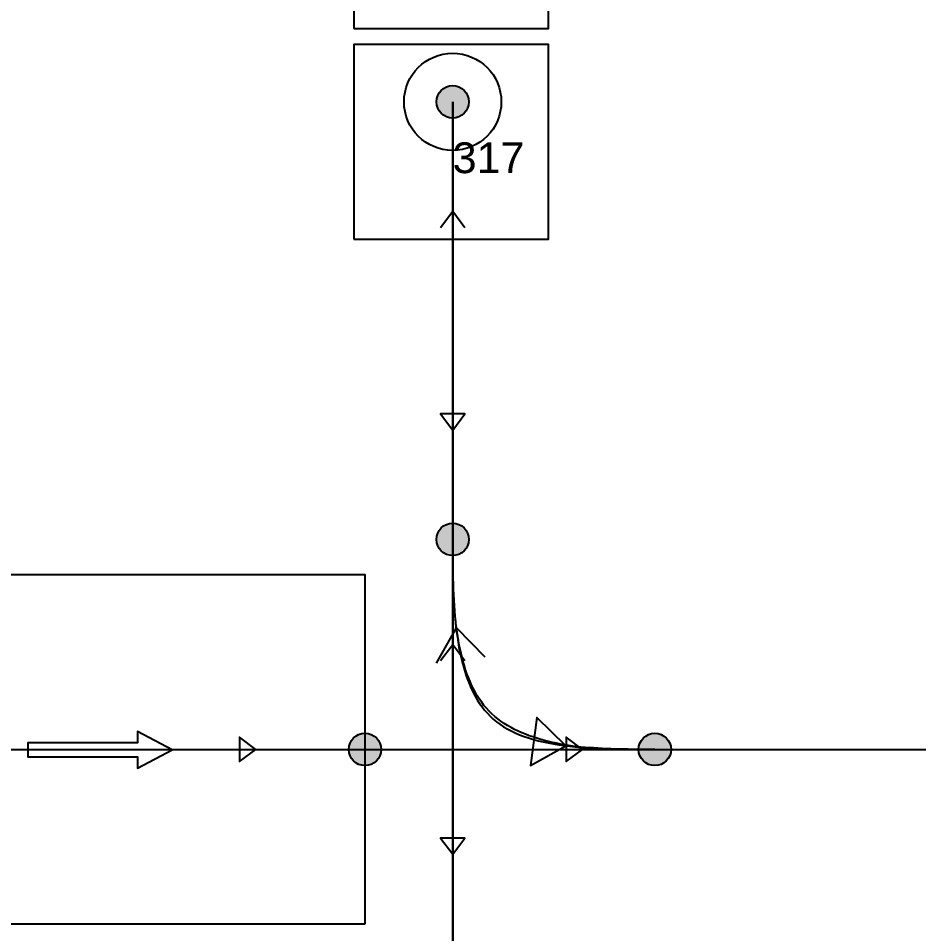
# Model space of a CAD drawing. Header units: millimetres. Extents: x -18594 to 273470, y -238787 to 48452.
# Drawn here: x 70302 to 75856, y -115911 to -110263 of the extents above; entities that cross this region are included whole.
import ezdxf

# ---------------------------------------------------------------- set-up
doc = ezdxf.new("R2010")
doc.units = ezdxf.units.MM
for name, color, linetype, lineweight in [('AM_BOR', 4, 'Continuous', 25), ('Xref AGV layout$0$AM_BOR', 4, 'Continuous', 25), ('Xref AGV layout$0$Cont 3.5', 40, 'Continuous', 25)]:
    doc.layers.add(name, color=color, linetype=linetype, lineweight=lineweight)
for name, color, linetype, true_color in [('Xref AGV layout$0$Ndc8_Activity_HO from manual', 1, 'Continuous', 0xff0000), ('Xref AGV layout$0$Ndc8_Activity_HO from manualID', 1, 'Continuous', 0xff0000), ('Xref AGV layout$0$Ndc8_F_Fast', 5, 'Continuous', 0x0000ff), ('Xref AGV layout$0$Ndc8_F_Moderate', 5, 'Continuous', 0x0000ff), ('Xref AGV layout$0$Ndc8_F_TurnLeftModerate', 5, 'Continuous', 0x0000ff), ('Xref AGV layout$0$Ndc8_InAdjust_HOP', 1, 'Continuous', 0xff0000), ('Xref AGV layout$0$Ndc8_InFix_HOP', 1, 'Continuous', 0xff0000), ('Xref AGV layout$0$Ndc8_OutFix_HOP', 5, 'Continuous', 0x0000ff), ('Xref AGV layout$0$Ndc8_Point', 7, 'Continuous', 0x000080), ('Xref AGV layout$0$Ndc8_R_TurnRight_InAdj_Slow', 1, 'Continuous', 0xff0000)]:
    doc.layers.add(name, color=color, linetype=linetype, true_color=true_color)
doc.styles.add('Xref AGV layout$0$Ndc8Style', font='arial.ttf', dxfattribs={"height": 0.2})

# ---------------------------------------------------------------- blocks, each defined once
blk = doc.blocks.new('Xref AGV layout$0$A$C7DF17C8B')
at = {"layer": 'Xref AGV layout$0$AM_BOR'}
for points in [[(0, 1300), (1200, 1300), (1200, 2500), (0, 2500)], [(0, 0), (1200, 0), (1200, 1200), (0, 1200)]]:
    blk.add_lwpolyline(points, close=True, dxfattribs=at)
blk = doc.blocks.new('Xref AGV layout$0$ARROW')
at = {"layer": 'Xref AGV layout$0$Cont 3.5'}
blk.add_lwpolyline([(0, 0), (24, 13), (24, 5), (100, 5), (100, 0), (100, -5), (24, -5), (24, -13)], close=True, dxfattribs=at)
blk = doc.blocks.new('Xref AGV layout$0$Double AGV')
blk.add_lwpolyline([(31012.9, -233312), (37805.7, -233312), (37805.7, -235469.6), (31012.9, -235469.6)], close=True)
at = {"layer": 'Xref AGV layout$0$AM_BOR', "xscale": -8.887187737214845, "yscale": 8.713014800014207, "zscale": 8.887187737214845, "rotation": 180}
blk.add_blockref('Xref AGV layout$0$ARROW', (32202.8, -234387.8), dxfattribs=at)
blk = doc.blocks.new('Xref AGV layout')
at = {"layer": 'Xref AGV layout$0$Ndc8_Point'}
h = blk.add_hatch(color=256, dxfattribs=at)
edge = h.paths.add_edge_path(flags=0)
edge.add_arc((72981, -110778), 100, 0, 360)
h = blk.add_hatch(color=256, dxfattribs=at)
edge = h.paths.add_edge_path(flags=0)
edge.add_arc((72981, -113478), 100, 0, 360)
h = blk.add_hatch(color=256, dxfattribs=at)
edge = h.paths.add_edge_path(flags=0)
edge.add_arc((72440, -114774), 100, 0, 360)
h = blk.add_hatch(color=256, dxfattribs=at)
edge = h.paths.add_edge_path(flags=0)
edge.add_arc((74228, -114774), 100, 0, 360)
at = {"layer": 'Xref AGV layout$0$Ndc8_Activity_HO from manual'}
blk.add_circle((72981, -110778), 300, dxfattribs=at)
at = {"layer": 'Xref AGV layout$0$Ndc8_F_Fast'}
for points in [[(71767, -114774), (71667, -114699), (71667, -114849), (71767, -114774)], [(73781, -114774), (73681, -114699), (73681, -114849), (73781, -114774)], [(69748, -114774), (72440, -114774)], [(72440, -114774), (74228, -114774)], [(74228, -114774), (77031, -114774)]]:
    blk.add_lwpolyline(points, dxfattribs=at)
at = {"layer": 'Xref AGV layout$0$Ndc8_F_Moderate'}
for points in [[(72981, -113478), (72981, -116069)], [(72981, -115421), (73056, -115321), (72906, -115321), (72981, -115421)]]:
    blk.add_lwpolyline(points, dxfattribs=at)
at = {"layer": 'Xref AGV layout$0$Ndc8_F_TurnLeftModerate'}
for points in [[(72981, -113478), (72981, -113512), (72981, -113547), (72981, -113581), (72981, -113615), (72982, -113649), (72982, -113683), (72983, -113717), (72984, -113751), (72985, -113785), (72986, -113818), (72988, -113852), (72990, -113885), (72992, -113919), (72995, -113951), (72995, -113951), (72998, -113984), (73001, -114017), (73005, -114049), (73010, -114081), (73015, -114113), (73020, -114144), (73026, -114174), (73033, -114204), (73040, -114234), (73048, -114263), (73056, -114291), (73065, -114319), (73075, -114346), (73085, -114372), (73085, -114372), (73096, -114397), (73108, -114422), (73120, -114445), (73133, -114468), (73147, -114490), (73162, -114511), (73178, -114531), (73195, -114551), (73213, -114569), (73231, -114587), (73251, -114603), (73272, -114619), (73294, -114634), (73317, -114647), (73317, -114647), (73342, -114660), (73367, -114672), (73394, -114684), (73421, -114694), (73449, -114703), (73479, -114712), (73509, -114720), (73540, -114727), (73571, -114734), (73603, -114740), (73636, -114745), (73669, -114750), (73703, -114754), (73736, -114758), (73736, -114758), (73770, -114761), (73805, -114764), (73839, -114766), (73874, -114768), (73909, -114770), (73944, -114771), (73979, -114772), (74014, -114773), (74050, -114773), (74085, -114774), (74121, -114774), (74157, -114774), (74192, -114774), (74228, -114774)], [(73679, -114751), (73500, -114577), (73461, -114874), (73679, -114751)]]:
    blk.add_lwpolyline(points, dxfattribs=at)
at = {"layer": 'Xref AGV layout$0$Ndc8_InAdjust_HOP'}
for points in [[(72981, -116069), (72981, -113478)], [(72906, -114226), (72981, -114126), (73056, -114226)]]:
    blk.add_lwpolyline(points, dxfattribs=at)
at = {"layer": 'Xref AGV layout$0$Ndc8_InFix_HOP'}
for points in [[(72981, -113478), (72981, -110778)], [(72906, -111553), (72981, -111453), (73056, -111553)]]:
    blk.add_lwpolyline(points, dxfattribs=at)
at = {"layer": 'Xref AGV layout$0$Ndc8_OutFix_HOP'}
for points in [[(72981, -110778), (72981, -113478)], [(72981, -112803), (73056, -112703), (72906, -112703), (72981, -112803)]]:
    blk.add_lwpolyline(points, dxfattribs=at)
at = {"layer": 'Xref AGV layout$0$Ndc8_Point'}
for centre in [(72981, -110778), (72981, -113478), (72440, -114774), (74228, -114774)]:
    blk.add_circle(centre, 100, dxfattribs=at)
at = {"layer": 'Xref AGV layout$0$Ndc8_R_TurnRight_InAdj_Slow'}
for points in [[(74228, -114774), (74201, -114774), (74173, -114774), (74146, -114774), (74118, -114774), (74091, -114774), (74064, -114773), (74037, -114773), (74010, -114772), (73983, -114772), (73956, -114771), (73929, -114770), (73903, -114769), (73876, -114767), (73850, -114765), (73850, -114765), (73824, -114764), (73798, -114761), (73772, -114759), (73747, -114756), (73721, -114753), (73696, -114749), (73671, -114745), (73646, -114741), (73621, -114736), (73597, -114731), (73572, -114725), (73548, -114719), (73524, -114712), (73500, -114705), (73500, -114705), (73477, -114697), (73453, -114689), (73430, -114680), (73407, -114671), (73384, -114661), (73362, -114650), (73341, -114638), (73320, -114626), (73299, -114613), (73279, -114600), (73260, -114586), (73241, -114570), (73223, -114555), (73206, -114538), (73206, -114538), (73190, -114520), (73174, -114502), (73160, -114483), (73146, -114463), (73133, -114443), (73121, -114422), (73109, -114400), (73098, -114377), (73088, -114355), (73078, -114331), (73069, -114307), (73061, -114283), (73053, -114258), (73046, -114233), (73046, -114233), (73039, -114208), (73033, -114182), (73027, -114156), (73022, -114130), (73017, -114103), (73012, -114077), (73008, -114050), (73004, -114023), (73001, -113996), (72998, -113968), (72995, -113941), (72993, -113914), (72991, -113886), (72989, -113859), (72989, -113859), (72987, -113832), (72986, -113804), (72985, -113777), (72984, -113750), (72983, -113723), (72982, -113695), (72982, -113668), (72982, -113641), (72981, -113614), (72981, -113587), (72981, -113559), (72981, -113532), (72981, -113505), (72981, -113478)], [(72881, -114241), (73004, -114023), (73179, -114202)]]:
    blk.add_lwpolyline(points, dxfattribs=at)
blk.add_blockref('Xref AGV layout$0$A$C7DF17C8B', (72371.6, -111625))
at = {"rotation": 180}
blk.add_blockref('Xref AGV layout$0$Double AGV', (103452.9, -349164.8), dxfattribs=at)
at = {"layer": 'Xref AGV layout$0$Ndc8_Activity_HO from manualID', "style": 'Xref AGV layout$0$Ndc8Style'}
blk.add_text('317', height=190, dxfattribs=at).set_placement((72981, -111218))

msp = doc.modelspace()

# ---------------------------------------------------------------- block references
at = {"layer": 'AM_BOR'}
msp.add_blockref('Xref AGV layout', (0, 0), dxfattribs=at)

doc.saveas('drawing.dxf')
